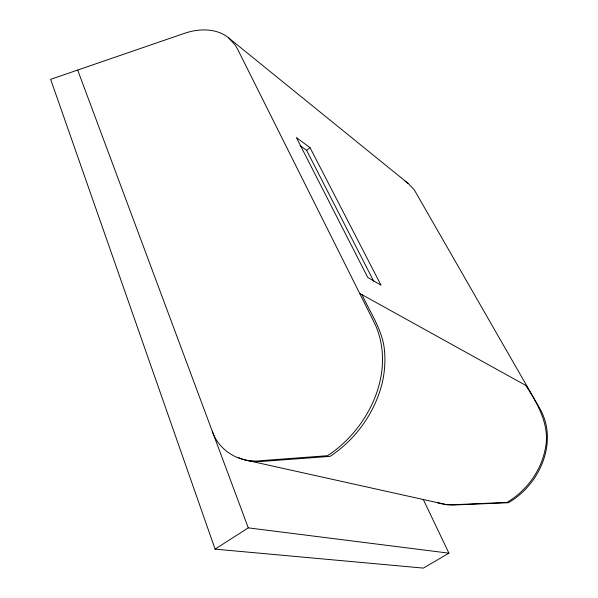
<?xml version="1.0" encoding="UTF-8"?>
<svg xmlns="http://www.w3.org/2000/svg" width="598" height="598" viewBox="0 0 598 598"><rect width="100%" height="100%" fill="white"/><g stroke="black" fill="none" stroke-linecap="round" stroke-linejoin="round"><path stroke-width="0.9" d="M300.099 145.561L306.602 150.33L310.041 147.669L381.038 285.216L367.688 277.345L296.361 137.525L310.041 147.669M439.702 503.254L447.14 504.809L451.453 505.101L508.307 502.731C539.583 485.008 558.614 442.161 540.106 409.017L414.197 189.738L408.389 183.623L228.787 37.995C216.229 27.717 198.349 28.435 183.795 33.563L50.651 79.355L215.093 549.136L248.282 527.862L448.926 553.172L423.205 499.308M448.926 553.172L423.369 568.1L215.093 549.136M238.737 457.627C246.503 461.103 255.189 462.09 263.606 461.29L330.096 456.371C355.93 439.298 375.11 412.418 382.391 382.286C384.97 370.416 385.71 358.18 383.953 346.137C380.859 327.465 369.728 311.633 362.029 294.709M247.587 460.512L445.727 504.488L454.458 504.675L507.029 502.395C526.046 491.04 540.487 471.934 545.01 450.13C550.795 426.561 538.14 404.39 525.754 385.389M437.459 502.724L441.518 503.8M359.69 293.409L526.95 386.054M404.981 181.142L408.389 183.623M228.787 37.995L235.208 45.089L237.72 49.38L374.991 324.026C396.571 371.672 368.951 428.661 327.547 455.706L260.885 460.677C240.321 463.555 218.905 451.101 212.268 431.225M306.602 150.33L373.757 281.299M77.68 70.063L248.282 527.862"/></g></svg>
